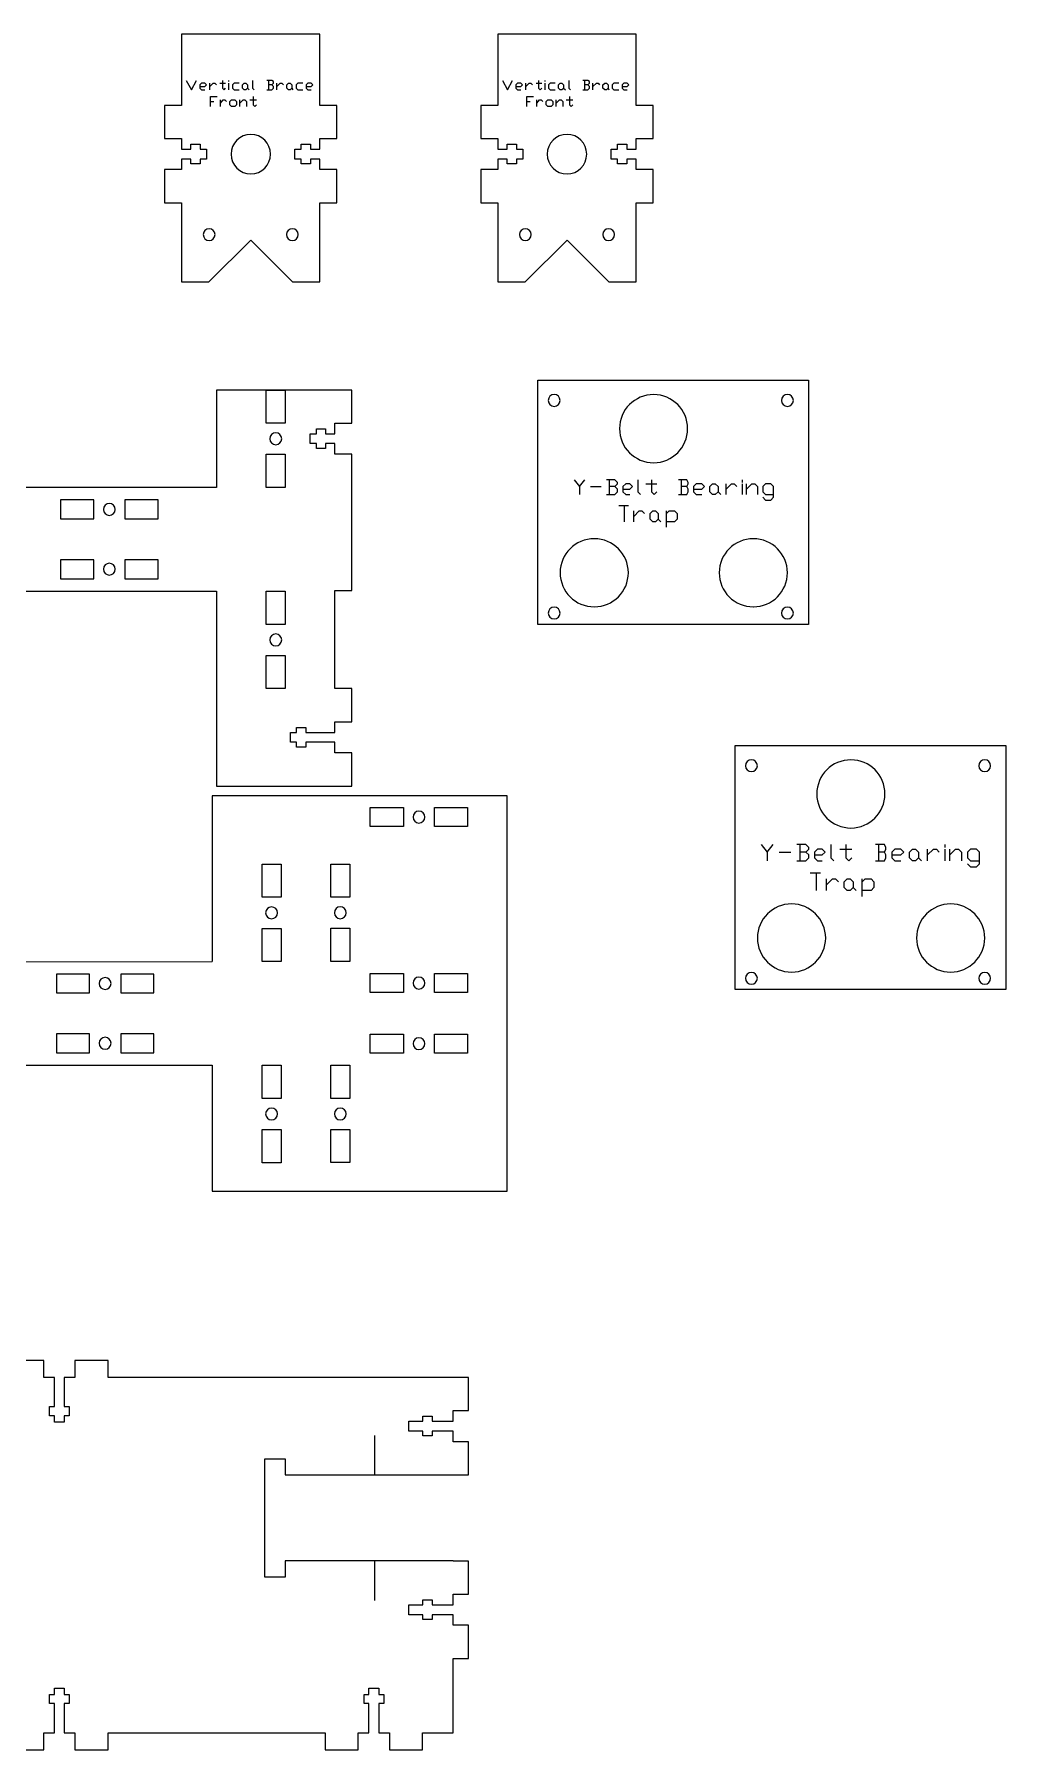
# Model space of a CAD drawing. Header units: inches. Extents: x 0 to 36.4, y -1.7 to 20.
# Drawn here: x 24.14 to 36.42, y -1.71 to 20 of the extents above; entities that cross this region are included whole.
import ezdxf

# ---------------------------------------------------------------- set-up
doc = ezdxf.new("R2010")
doc.units = ezdxf.units.IN
doc.header["$MEASUREMENT"] = 0
doc.layers.add('CUT_SHEET_5', color=179, linetype='CONTINUOUS', true_color=0x131326)

# ---------------------------------------------------------------- blocks, each defined once
blk = doc.blocks.new('vert_brace_bk')
at = {"layer": 'CUT_SHEET_5', "color": 3, "lineweight": 15, "true_color": 0x00ff00}
for p, q in [((1.749, 0), (0, 0)), ((0, 0), (0, -0.9)), ((1.749, -0.9), (1.749, 0)), ((0, -0.9), (-0.215, -0.9)), ((-0.215, -0.9), (-0.215, -1.319)), ((1.964, -0.9), (1.749, -0.9)), ((1.964, -1.319), (1.964, -0.9)), ((-0.215, -1.319), (0, -1.319)), ((0, -1.319), (0, -1.453)), ((0, -1.453), (0.118, -1.453)), ((0.118, -1.453), (0.118, -1.391)), ((0.118, -1.391), (0.236, -1.391)), ((0.236, -1.391), (0.236, -1.453)), ((0.236, -1.453), (0.315, -1.453)), ((0.315, -1.453), (0.315, -1.579)), ((1.434, -1.579), (1.434, -1.453)), ((1.434, -1.453), (1.513, -1.453)), ((1.513, -1.453), (1.513, -1.391)), ((1.513, -1.391), (1.631, -1.391)), ((1.631, -1.391), (1.631, -1.453)), ((1.631, -1.453), (1.749, -1.453)), ((1.749, -1.453), (1.749, -1.319)), ((1.749, -1.319), (1.964, -1.319)), ((0, -1.713), (-0.215, -1.713)), ((-0.215, -1.713), (-0.215, -2.133)), ((0.118, -1.579), (0, -1.579)), ((0, -1.579), (0, -1.713)), ((0.118, -1.641), (0.118, -1.579)), ((0.236, -1.641), (0.118, -1.641)), ((0.315, -1.579), (0.236, -1.579)), ((0.236, -1.579), (0.236, -1.641)), ((1.513, -1.579), (1.434, -1.579)), ((1.513, -1.641), (1.513, -1.579)), ((1.631, -1.641), (1.513, -1.641)), ((1.749, -1.579), (1.631, -1.579)), ((1.631, -1.579), (1.631, -1.641)), ((1.749, -1.713), (1.749, -1.579)), ((1.964, -1.713), (1.749, -1.713)), ((1.964, -2.133), (1.964, -1.713)), ((-0.215, -2.133), (0, -2.133)), ((0, -2.133), (0, -3.134)), ((1.749, -3.134), (1.749, -2.133)), ((1.749, -2.133), (1.964, -2.133)), ((0.345, -3.134), (0.875, -2.604)), ((0.875, -2.604), (1.404, -3.134)), ((0, -3.134), (0.345, -3.134)), ((1.404, -3.134), (1.749, -3.134))]:
    blk.add_line(p, q, dxfattribs=at)
at = {"layer": 'CUT_SHEET_5', "color": 7, "lineweight": 15, "true_color": 0xffffff}
for p, q in [((0.059, -0.586), (0.123, -0.702)), ((0.123, -0.702), (0.186, -0.586)), ((0.25, -0.618), (0.229, -0.639)), ((0.229, -0.639), (0.229, -0.681)), ((0.292, -0.618), (0.25, -0.618)), ((0.313, -0.639), (0.292, -0.618)), ((0.292, -0.66), (0.313, -0.639)), ((0.356, -0.66), (0.398, -0.618)), ((0.356, -0.702), (0.356, -0.618)), ((0.398, -0.618), (0.419, -0.618)), ((0.419, -0.618), (0.44, -0.639)), ((0.483, -0.618), (0.557, -0.618)), ((0.515, -0.586), (0.515, -0.681)), ((0.599, -0.596), (0.599, -0.586)), ((0.599, -0.702), (0.599, -0.618)), ((0.663, -0.618), (0.642, -0.639)), ((0.642, -0.639), (0.642, -0.681)), ((0.727, -0.618), (0.663, -0.618)), ((0.769, -0.639), (0.79, -0.618)), ((0.769, -0.681), (0.769, -0.639)), ((0.79, -0.618), (0.811, -0.618)), ((0.811, -0.618), (0.832, -0.639)), ((0.832, -0.639), (0.832, -0.681)), ((0.896, -0.586), (0.896, -0.681)), ((1.14, -0.586), (1.076, -0.586)), ((1.097, -0.586), (1.097, -0.702)), ((1.14, -0.639), (1.097, -0.639)), ((1.161, -0.596), (1.14, -0.586)), ((1.14, -0.639), (1.161, -0.618)), ((1.161, -0.66), (1.14, -0.639)), ((1.161, -0.618), (1.161, -0.596)), ((1.203, -0.66), (1.246, -0.618)), ((1.203, -0.702), (1.203, -0.618)), ((1.246, -0.618), (1.267, -0.618)), ((1.267, -0.618), (1.288, -0.639)), ((1.33, -0.639), (1.352, -0.618)), ((1.33, -0.681), (1.33, -0.639)), ((1.352, -0.618), (1.373, -0.618)), ((1.373, -0.618), (1.394, -0.639)), ((1.394, -0.639), (1.394, -0.681)), ((1.468, -0.618), (1.447, -0.639)), ((1.447, -0.639), (1.447, -0.681)), ((1.532, -0.618), (1.468, -0.618)), ((1.595, -0.618), (1.574, -0.639)), ((1.574, -0.639), (1.574, -0.681)), ((1.638, -0.618), (1.595, -0.618)), ((1.659, -0.639), (1.638, -0.618)), ((1.638, -0.66), (1.659, -0.639)), ((0.229, -0.66), (0.292, -0.66)), ((0.229, -0.681), (0.25, -0.702)), ((0.25, -0.702), (0.292, -0.702)), ((0.366, -0.914), (0.366, -0.787)), ((0.366, -0.787), (0.451, -0.787)), ((0.366, -0.851), (0.409, -0.851)), ((0.493, -0.872), (0.525, -0.829)), ((0.493, -0.914), (0.493, -0.829)), ((0.515, -0.681), (0.536, -0.702)), ((0.525, -0.829), (0.546, -0.829)), ((0.536, -0.702), (0.557, -0.681)), ((0.546, -0.829), (0.568, -0.851)), ((0.61, -0.851), (0.631, -0.829)), ((0.61, -0.893), (0.61, -0.851)), ((0.631, -0.829), (0.674, -0.829)), ((0.642, -0.681), (0.663, -0.702)), ((0.663, -0.702), (0.727, -0.702)), ((0.674, -0.829), (0.695, -0.851)), ((0.695, -0.851), (0.695, -0.893)), ((0.737, -0.872), (0.779, -0.829)), ((0.737, -0.914), (0.737, -0.829)), ((0.79, -0.702), (0.769, -0.681)), ((0.779, -0.829), (0.801, -0.829)), ((0.811, -0.702), (0.79, -0.702)), ((0.801, -0.829), (0.822, -0.851)), ((0.832, -0.681), (0.811, -0.702)), ((0.822, -0.851), (0.822, -0.914)), ((0.832, -0.681), (0.854, -0.702)), ((0.864, -0.829), (0.949, -0.829)), ((0.896, -0.681), (0.917, -0.702)), ((0.907, -0.787), (0.907, -0.893)), ((1.076, -0.702), (1.14, -0.702)), ((1.14, -0.702), (1.161, -0.681)), ((1.161, -0.681), (1.161, -0.66)), ((1.352, -0.702), (1.33, -0.681)), ((1.373, -0.702), (1.352, -0.702)), ((1.394, -0.681), (1.373, -0.702)), ((1.394, -0.681), (1.405, -0.702)), ((1.447, -0.681), (1.468, -0.702)), ((1.468, -0.702), (1.532, -0.702)), ((1.574, -0.66), (1.638, -0.66)), ((1.574, -0.681), (1.595, -0.702)), ((1.595, -0.702), (1.638, -0.702)), ((0.631, -0.914), (0.61, -0.893)), ((0.674, -0.914), (0.631, -0.914)), ((0.695, -0.893), (0.674, -0.914)), ((0.907, -0.893), (0.928, -0.914)), ((0.928, -0.914), (0.949, -0.893))]:
    blk.add_line(p, q, dxfattribs=at)
at = {"layer": 'CUT_SHEET_5', "color": 1, "lineweight": 15, "true_color": 0xff0000}
for points in [[(0.875, -1.267), (0.737, -1.267), (0.625, -1.379), (0.625, -1.517)], [(1.124, -1.517), (1.124, -1.379), (1.013, -1.267), (0.875, -1.267)], [(0.625, -1.517), (0.625, -1.655), (0.737, -1.767), (0.875, -1.767)], [(0.875, -1.767), (1.013, -1.767), (1.124, -1.655), (1.124, -1.517)], [(0.348, -2.46), (0.306, -2.46), (0.273, -2.493), (0.273, -2.535)], [(0.273, -2.535), (0.273, -2.576), (0.306, -2.61), (0.348, -2.61)], [(0.423, -2.535), (0.423, -2.493), (0.389, -2.46), (0.348, -2.46)], [(0.348, -2.61), (0.389, -2.61), (0.423, -2.576), (0.423, -2.535)], [(1.401, -2.46), (1.36, -2.46), (1.326, -2.493), (1.326, -2.535)], [(1.326, -2.535), (1.326, -2.576), (1.36, -2.61), (1.401, -2.61)], [(1.476, -2.535), (1.476, -2.493), (1.443, -2.46), (1.401, -2.46)], [(1.401, -2.61), (1.443, -2.61), (1.476, -2.576), (1.476, -2.535)]]:
    blk.add_open_spline(points, degree=3, dxfattribs=at)
blk = doc.blocks.new('vert_brace_ft')
at = {"layer": 'CUT_SHEET_5', "color": 3, "lineweight": 15, "true_color": 0x00ff00}
for p, q in [((1.749, 0), (0, 0)), ((0, 0), (0, -0.9)), ((1.749, -0.9), (1.749, 0)), ((0, -0.9), (-0.215, -0.9)), ((-0.215, -0.9), (-0.215, -1.319)), ((1.964, -0.9), (1.749, -0.9)), ((1.964, -1.319), (1.964, -0.9)), ((-0.215, -1.319), (0, -1.319)), ((0, -1.319), (0, -1.453)), ((0, -1.453), (0.118, -1.453)), ((0.118, -1.453), (0.118, -1.391)), ((0.118, -1.391), (0.236, -1.391)), ((0.236, -1.391), (0.236, -1.453)), ((0.236, -1.453), (0.315, -1.453)), ((0.315, -1.453), (0.315, -1.579)), ((1.434, -1.579), (1.434, -1.453)), ((1.434, -1.453), (1.513, -1.453)), ((1.513, -1.453), (1.513, -1.391)), ((1.513, -1.391), (1.631, -1.391)), ((1.631, -1.391), (1.631, -1.453)), ((1.631, -1.453), (1.749, -1.453)), ((1.749, -1.453), (1.749, -1.319)), ((1.749, -1.319), (1.964, -1.319)), ((0, -1.713), (-0.215, -1.713)), ((-0.215, -1.713), (-0.215, -2.133)), ((0.118, -1.579), (0, -1.579)), ((0, -1.579), (0, -1.713)), ((0.118, -1.641), (0.118, -1.579)), ((0.236, -1.641), (0.118, -1.641)), ((0.315, -1.579), (0.236, -1.579)), ((0.236, -1.579), (0.236, -1.641)), ((1.513, -1.579), (1.434, -1.579)), ((1.513, -1.641), (1.513, -1.579)), ((1.631, -1.641), (1.513, -1.641)), ((1.749, -1.579), (1.631, -1.579)), ((1.631, -1.579), (1.631, -1.641)), ((1.749, -1.713), (1.749, -1.579)), ((1.964, -1.713), (1.749, -1.713)), ((1.964, -2.133), (1.964, -1.713)), ((-0.215, -2.133), (0, -2.133)), ((0, -2.133), (0, -3.134)), ((1.749, -3.134), (1.749, -2.133)), ((1.749, -2.133), (1.964, -2.133)), ((0.345, -3.134), (0.875, -2.604)), ((0.875, -2.604), (1.404, -3.134)), ((0, -3.134), (0.345, -3.134)), ((1.404, -3.134), (1.749, -3.134))]:
    blk.add_line(p, q, dxfattribs=at)
at = {"layer": 'CUT_SHEET_5', "color": 7, "lineweight": 15, "true_color": 0xffffff}
for p, q in [((0.059, -0.586), (0.123, -0.702)), ((0.123, -0.702), (0.186, -0.586)), ((0.25, -0.618), (0.229, -0.639)), ((0.229, -0.639), (0.229, -0.681)), ((0.292, -0.618), (0.25, -0.618)), ((0.313, -0.639), (0.292, -0.618)), ((0.292, -0.66), (0.313, -0.639)), ((0.356, -0.66), (0.398, -0.618)), ((0.356, -0.702), (0.356, -0.618)), ((0.398, -0.618), (0.419, -0.618)), ((0.419, -0.618), (0.44, -0.639)), ((0.483, -0.618), (0.557, -0.618)), ((0.515, -0.586), (0.515, -0.681)), ((0.599, -0.596), (0.599, -0.586)), ((0.599, -0.702), (0.599, -0.618)), ((0.663, -0.618), (0.642, -0.639)), ((0.642, -0.639), (0.642, -0.681)), ((0.726, -0.618), (0.663, -0.618)), ((0.769, -0.639), (0.79, -0.618)), ((0.769, -0.681), (0.769, -0.639)), ((0.79, -0.618), (0.811, -0.618)), ((0.811, -0.618), (0.832, -0.639)), ((0.832, -0.639), (0.832, -0.681)), ((0.896, -0.586), (0.896, -0.681)), ((1.14, -0.586), (1.076, -0.586)), ((1.097, -0.586), (1.097, -0.702)), ((1.14, -0.639), (1.097, -0.639)), ((1.161, -0.596), (1.14, -0.586)), ((1.14, -0.639), (1.161, -0.618)), ((1.161, -0.66), (1.14, -0.639)), ((1.161, -0.618), (1.161, -0.596)), ((1.203, -0.66), (1.246, -0.618)), ((1.203, -0.702), (1.203, -0.618)), ((1.246, -0.618), (1.267, -0.618)), ((1.267, -0.618), (1.288, -0.639)), ((1.33, -0.639), (1.352, -0.618)), ((1.33, -0.681), (1.33, -0.639)), ((1.352, -0.618), (1.373, -0.618)), ((1.373, -0.618), (1.394, -0.639)), ((1.394, -0.639), (1.394, -0.681)), ((1.468, -0.618), (1.447, -0.639)), ((1.447, -0.639), (1.447, -0.681)), ((1.532, -0.618), (1.468, -0.618)), ((1.595, -0.618), (1.574, -0.639)), ((1.574, -0.639), (1.574, -0.681)), ((1.638, -0.618), (1.595, -0.618)), ((1.659, -0.639), (1.638, -0.618)), ((1.638, -0.66), (1.659, -0.639)), ((0.229, -0.66), (0.292, -0.66)), ((0.229, -0.681), (0.25, -0.702)), ((0.25, -0.702), (0.292, -0.702)), ((0.366, -0.914), (0.366, -0.787)), ((0.366, -0.787), (0.451, -0.787)), ((0.366, -0.851), (0.409, -0.851)), ((0.493, -0.872), (0.525, -0.829)), ((0.493, -0.914), (0.493, -0.829)), ((0.515, -0.681), (0.536, -0.702)), ((0.525, -0.829), (0.546, -0.829)), ((0.536, -0.702), (0.557, -0.681)), ((0.546, -0.829), (0.568, -0.851)), ((0.61, -0.851), (0.631, -0.829)), ((0.61, -0.893), (0.61, -0.851)), ((0.631, -0.829), (0.674, -0.829)), ((0.642, -0.681), (0.663, -0.702)), ((0.663, -0.702), (0.726, -0.702)), ((0.674, -0.829), (0.695, -0.851)), ((0.695, -0.851), (0.695, -0.893)), ((0.737, -0.872), (0.779, -0.829)), ((0.737, -0.914), (0.737, -0.829)), ((0.79, -0.702), (0.769, -0.681)), ((0.779, -0.829), (0.801, -0.829)), ((0.811, -0.702), (0.79, -0.702)), ((0.801, -0.829), (0.822, -0.851)), ((0.832, -0.681), (0.811, -0.702)), ((0.822, -0.851), (0.822, -0.914)), ((0.832, -0.681), (0.854, -0.702)), ((0.864, -0.829), (0.949, -0.829)), ((0.896, -0.681), (0.917, -0.702)), ((0.907, -0.787), (0.907, -0.893)), ((1.076, -0.702), (1.14, -0.702)), ((1.14, -0.702), (1.161, -0.681)), ((1.161, -0.681), (1.161, -0.66)), ((1.352, -0.702), (1.33, -0.681)), ((1.373, -0.702), (1.352, -0.702)), ((1.394, -0.681), (1.373, -0.702)), ((1.394, -0.681), (1.404, -0.702)), ((1.447, -0.681), (1.468, -0.702)), ((1.468, -0.702), (1.532, -0.702)), ((1.574, -0.66), (1.638, -0.66)), ((1.574, -0.681), (1.595, -0.702)), ((1.595, -0.702), (1.638, -0.702)), ((0.631, -0.914), (0.61, -0.893)), ((0.674, -0.914), (0.631, -0.914)), ((0.695, -0.893), (0.674, -0.914)), ((0.907, -0.893), (0.928, -0.914)), ((0.928, -0.914), (0.949, -0.893))]:
    blk.add_line(p, q, dxfattribs=at)
at = {"layer": 'CUT_SHEET_5', "color": 1, "lineweight": 15, "true_color": 0xff0000}
for points in [[(0.875, -1.267), (0.737, -1.267), (0.625, -1.379), (0.625, -1.517)], [(1.124, -1.517), (1.124, -1.379), (1.013, -1.267), (0.875, -1.267)], [(0.625, -1.517), (0.625, -1.655), (0.737, -1.767), (0.875, -1.767)], [(0.875, -1.767), (1.013, -1.767), (1.124, -1.655), (1.124, -1.517)], [(0.348, -2.46), (0.306, -2.46), (0.273, -2.493), (0.273, -2.535)], [(0.273, -2.535), (0.273, -2.576), (0.306, -2.61), (0.348, -2.61)], [(0.423, -2.535), (0.423, -2.493), (0.389, -2.46), (0.348, -2.46)], [(0.348, -2.61), (0.389, -2.61), (0.423, -2.576), (0.423, -2.535)], [(1.401, -2.46), (1.36, -2.46), (1.326, -2.493), (1.326, -2.535)], [(1.326, -2.535), (1.326, -2.576), (1.36, -2.61), (1.401, -2.61)], [(1.476, -2.535), (1.476, -2.493), (1.443, -2.46), (1.401, -2.46)], [(1.401, -2.61), (1.443, -2.61), (1.476, -2.576), (1.476, -2.535)]]:
    blk.add_open_spline(points, degree=3, dxfattribs=at)
blk = doc.blocks.new('y_belt_bear_trap_1')
at = {"layer": 'CUT_SHEET_5', "color": 3, "lineweight": 15, "true_color": 0x00ff00}
for p, q in [((0, -3.091), (0, 0)), ((0, 0), (3.424, 0)), ((3.424, 0), (3.424, -3.091)), ((3.424, -3.091), (0, -3.091))]:
    blk.add_line(p, q, dxfattribs=at)
at = {"layer": 'CUT_SHEET_5', "color": 1, "lineweight": 15, "true_color": 0xff0000}
for p, q in [((0.208, -0.182), (0.208, -0.182)), ((1.466, -0.183), (1.466, -0.183)), ((3.159, -0.182), (3.159, -0.182)), ((0.715, -2.007), (0.715, -2.007)), ((0.284, -2.438), (0.284, -2.438)), ((1.147, -2.438), (1.147, -2.438)), ((2.296, -2.438), (2.296, -2.438)), ((3.159, -2.438), (3.159, -2.438)), ((0.208, -2.873), (0.208, -2.873)), ((3.159, -2.873), (3.159, -2.873))]:
    blk.add_line(p, q, dxfattribs=at)
at = {"layer": 'CUT_SHEET_5', "color": 7, "lineweight": 15, "true_color": 0xffffff}
for p, q in [((0.46, -1.26), (0.528, -1.346)), ((0.528, -1.346), (0.597, -1.26)), ((0.975, -1.26), (0.872, -1.26)), ((0.906, -1.26), (0.906, -1.449)), ((1.009, -1.294), (0.975, -1.26)), ((1.009, -1.311), (1.009, -1.294)), ((1.267, -1.26), (1.267, -1.414)), ((1.439, -1.26), (1.439, -1.414)), ((1.886, -1.26), (1.783, -1.26)), ((1.817, -1.26), (1.817, -1.449)), ((1.903, -1.294), (1.886, -1.26)), ((1.903, -1.311), (1.903, -1.294)), ((2.59, -1.294), (2.59, -1.26)), ((0.528, -1.346), (0.528, -1.449)), ((0.666, -1.346), (0.803, -1.346)), ((0.872, -1.449), (0.975, -1.449)), ((0.975, -1.346), (0.906, -1.346)), ((0.975, -1.346), (1.009, -1.311)), ((1.009, -1.38), (0.975, -1.346)), ((0.975, -1.449), (1.009, -1.414)), ((1.009, -1.414), (1.009, -1.38)), ((1.113, -1.311), (1.078, -1.346)), ((1.078, -1.346), (1.078, -1.414)), ((1.078, -1.38), (1.164, -1.38)), ((1.078, -1.414), (1.113, -1.449)), ((1.164, -1.311), (1.113, -1.311)), ((1.113, -1.449), (1.164, -1.449)), ((1.198, -1.346), (1.164, -1.311)), ((1.164, -1.38), (1.198, -1.346)), ((1.267, -1.414), (1.302, -1.449)), ((1.37, -1.311), (1.508, -1.311)), ((1.439, -1.414), (1.473, -1.449)), ((1.473, -1.449), (1.508, -1.414)), ((1.783, -1.449), (1.886, -1.449)), ((1.886, -1.346), (1.817, -1.346)), ((1.886, -1.346), (1.903, -1.311)), ((1.903, -1.38), (1.886, -1.346)), ((1.886, -1.449), (1.903, -1.414)), ((1.903, -1.414), (1.903, -1.38)), ((2.006, -1.311), (1.972, -1.346)), ((1.972, -1.346), (1.972, -1.414)), ((1.972, -1.38), (2.075, -1.38)), ((1.972, -1.414), (2.006, -1.449)), ((2.075, -1.311), (2.006, -1.311)), ((2.006, -1.449), (2.075, -1.449)), ((2.109, -1.346), (2.075, -1.311)), ((2.075, -1.38), (2.109, -1.346)), ((2.178, -1.346), (2.212, -1.311)), ((2.178, -1.414), (2.178, -1.346)), ((2.212, -1.449), (2.178, -1.414)), ((2.212, -1.311), (2.246, -1.311)), ((2.246, -1.449), (2.212, -1.449)), ((2.246, -1.311), (2.281, -1.346)), ((2.281, -1.414), (2.246, -1.449)), ((2.281, -1.346), (2.281, -1.414)), ((2.281, -1.414), (2.315, -1.449)), ((2.384, -1.38), (2.453, -1.311)), ((2.384, -1.449), (2.384, -1.311)), ((2.453, -1.311), (2.487, -1.311)), ((2.487, -1.311), (2.521, -1.346)), ((2.59, -1.449), (2.59, -1.311)), ((2.642, -1.38), (2.71, -1.311)), ((2.642, -1.449), (2.642, -1.311)), ((2.71, -1.311), (2.745, -1.311)), ((2.745, -1.311), (2.779, -1.346)), ((2.779, -1.346), (2.779, -1.449)), ((2.882, -1.311), (2.848, -1.346)), ((2.848, -1.346), (2.848, -1.414)), ((2.848, -1.414), (2.882, -1.449)), ((2.848, -1.483), (2.882, -1.518)), ((2.951, -1.311), (2.882, -1.311)), ((2.882, -1.449), (2.985, -1.449)), ((2.882, -1.518), (2.951, -1.518)), ((2.985, -1.346), (2.951, -1.311)), ((2.951, -1.518), (2.985, -1.483)), ((2.985, -1.483), (2.985, -1.346)), ((1.027, -1.586), (1.147, -1.586)), ((1.095, -1.586), (1.095, -1.792)), ((1.216, -1.724), (1.284, -1.655)), ((1.216, -1.792), (1.216, -1.655)), ((1.284, -1.655), (1.319, -1.655)), ((1.319, -1.655), (1.353, -1.689)), ((1.422, -1.689), (1.456, -1.655)), ((1.422, -1.758), (1.422, -1.689)), ((1.456, -1.655), (1.491, -1.655)), ((1.491, -1.655), (1.525, -1.689)), ((1.525, -1.689), (1.525, -1.758)), ((1.628, -1.689), (1.662, -1.655)), ((1.628, -1.861), (1.628, -1.655)), ((1.662, -1.655), (1.731, -1.655)), ((1.731, -1.655), (1.765, -1.689)), ((1.765, -1.689), (1.765, -1.758)), ((1.456, -1.792), (1.422, -1.758)), ((1.491, -1.792), (1.456, -1.792)), ((1.525, -1.758), (1.491, -1.792)), ((1.525, -1.758), (1.559, -1.792)), ((1.731, -1.792), (1.628, -1.792)), ((1.765, -1.758), (1.731, -1.792))]:
    blk.add_line(p, q, dxfattribs=at)
at = {"layer": 'CUT_SHEET_5', "color": 1, "lineweight": 15, "true_color": 0xff0000}
for points, degree in [([(0.208, -0.182), (0.167, -0.182), (0.133, -0.216), (0.133, -0.257)], 3), ([(0.283, -0.257), (0.283, -0.216), (0.25, -0.182), (0.208, -0.182)], 3), ([(1.466, -0.183), (1.228, -0.183), (1.035, -0.376), (1.035, -0.614)], 3), ([(1.897, -0.614), (1.898, -0.376), (1.704, -0.183), (1.466, -0.183)], 3), ([(3.159, -0.182), (3.118, -0.182), (3.084, -0.216), (3.084, -0.257)], 3), ([(3.234, -0.257), (3.234, -0.216), (3.201, -0.182), (3.159, -0.182)], 3), ([(0.133, -0.257), (0.133, -0.299), (0.167, -0.332), (0.208, -0.332)], 3), ([(0.208, -0.332), (0.25, -0.332), (0.283, -0.299), (0.283, -0.257)], 3), ([(3.084, -0.257), (3.084, -0.299), (3.118, -0.332), (3.159, -0.332)], 3), ([(3.159, -0.332), (3.201, -0.332), (3.234, -0.299), (3.234, -0.257)], 3), ([(1.035, -0.614), (1.035, -0.852), (1.228, -1.046), (1.466, -1.046)], 3), ([(1.035, -0.614), (1.035, -0.614), (1.035, -0.614), (1.035, -0.614)], 3), ([(1.466, -1.046), (1.704, -1.046), (1.897, -0.852), (1.897, -0.614)], 3), ([(1.466, -1.046), (1.466, -1.046), (1.466, -1.046)], 2), ([(0.715, -2.007), (0.477, -2.007), (0.284, -2.2), (0.284, -2.438)], 3), ([(1.147, -2.438), (1.147, -2.2), (0.953, -2.007), (0.715, -2.007)], 3), ([(2.728, -2.007), (2.489, -2.007), (2.296, -2.2), (2.296, -2.438)], 3), ([(3.159, -2.438), (3.159, -2.2), (2.966, -2.007), (2.728, -2.007)], 3), ([(0.284, -2.438), (0.284, -2.676), (0.477, -2.869), (0.715, -2.869)], 3), ([(0.715, -2.869), (0.953, -2.869), (1.147, -2.676), (1.147, -2.438)], 3), ([(2.296, -2.438), (2.296, -2.676), (2.489, -2.869), (2.727, -2.869)], 3), ([(2.728, -2.869), (2.966, -2.869), (3.159, -2.676), (3.159, -2.438)], 3), ([(0.208, -2.873), (0.167, -2.873), (0.133, -2.907), (0.133, -2.948)], 3), ([(0.133, -2.948), (0.133, -2.99), (0.167, -3.023), (0.208, -3.023)], 3), ([(0.283, -2.948), (0.283, -2.907), (0.25, -2.873), (0.208, -2.873)], 3), ([(0.208, -3.023), (0.25, -3.023), (0.283, -2.99), (0.283, -2.948)], 3), ([(0.715, -2.869), (0.715, -2.869), (0.715, -2.869), (0.715, -2.869)], 3), ([(2.727, -2.869), (2.728, -2.869), (2.728, -2.869), (2.728, -2.869)], 3), ([(3.159, -2.873), (3.118, -2.873), (3.084, -2.907), (3.084, -2.948)], 3), ([(3.084, -2.948), (3.084, -2.99), (3.118, -3.023), (3.159, -3.023)], 3), ([(3.234, -2.948), (3.234, -2.907), (3.201, -2.873), (3.159, -2.873)], 3), ([(3.159, -3.023), (3.201, -3.023), (3.234, -2.99), (3.234, -2.948)], 3)]:
    blk.add_open_spline(points, degree=degree, dxfattribs=at)
blk = doc.blocks.new('y_belt_bearing_trap')
at = {"layer": 'CUT_SHEET_5', "color": 3, "lineweight": 15, "true_color": 0x00ff00}
for p, q in [((0, -3.091), (0, 0)), ((0, 0), (3.424, 0)), ((3.424, 0), (3.424, -3.091)), ((3.424, -3.091), (0, -3.091))]:
    blk.add_line(p, q, dxfattribs=at)
at = {"layer": 'CUT_SHEET_5', "color": 1, "lineweight": 15, "true_color": 0xff0000}
for p, q in [((0.208, -0.182), (0.208, -0.182)), ((3.159, -0.182), (3.159, -0.182)), ((0.715, -2.007), (0.715, -2.007)), ((2.728, -2.007), (2.728, -2.007)), ((0.284, -2.438), (0.284, -2.438)), ((1.147, -2.438), (1.147, -2.438)), ((2.296, -2.438), (2.296, -2.438)), ((3.159, -2.438), (3.159, -2.438)), ((0.208, -2.873), (0.208, -2.873)), ((3.159, -2.873), (3.159, -2.873))]:
    blk.add_line(p, q, dxfattribs=at)
at = {"layer": 'CUT_SHEET_5', "color": 7, "lineweight": 15, "true_color": 0xffffff}
for p, q in [((0.332, -1.256), (0.407, -1.35)), ((0.407, -1.35), (0.482, -1.256)), ((0.895, -1.256), (0.782, -1.256)), ((0.82, -1.256), (0.82, -1.462)), ((0.932, -1.294), (0.895, -1.256)), ((0.932, -1.312), (0.932, -1.294)), ((1.214, -1.256), (1.214, -1.425)), ((1.402, -1.256), (1.402, -1.425)), ((1.89, -1.256), (1.777, -1.256)), ((1.815, -1.256), (1.815, -1.462)), ((1.908, -1.294), (1.89, -1.256)), ((1.908, -1.312), (1.908, -1.294)), ((2.659, -1.294), (2.659, -1.256)), ((0.407, -1.35), (0.407, -1.462)), ((0.557, -1.35), (0.707, -1.35)), ((0.782, -1.462), (0.895, -1.462)), ((0.895, -1.35), (0.82, -1.35)), ((0.895, -1.35), (0.932, -1.312)), ((0.932, -1.387), (0.895, -1.35)), ((0.895, -1.462), (0.932, -1.425)), ((0.932, -1.425), (0.932, -1.387)), ((1.045, -1.312), (1.007, -1.35)), ((1.007, -1.35), (1.007, -1.425)), ((1.007, -1.387), (1.101, -1.387)), ((1.007, -1.425), (1.045, -1.463)), ((1.101, -1.312), (1.045, -1.312)), ((1.045, -1.463), (1.101, -1.463)), ((1.139, -1.35), (1.101, -1.312)), ((1.101, -1.387), (1.139, -1.35)), ((1.214, -1.425), (1.251, -1.462)), ((1.327, -1.312), (1.477, -1.312)), ((1.402, -1.425), (1.439, -1.462)), ((1.439, -1.462), (1.477, -1.425)), ((1.777, -1.462), (1.89, -1.462)), ((1.89, -1.35), (1.815, -1.35)), ((1.89, -1.35), (1.908, -1.312)), ((1.908, -1.387), (1.89, -1.35)), ((1.89, -1.462), (1.908, -1.425)), ((1.908, -1.425), (1.908, -1.387)), ((2.021, -1.312), (1.984, -1.35)), ((1.984, -1.35), (1.984, -1.425)), ((1.984, -1.387), (2.096, -1.387)), ((1.984, -1.425), (2.021, -1.463)), ((2.096, -1.312), (2.021, -1.312)), ((2.021, -1.463), (2.096, -1.463)), ((2.134, -1.35), (2.096, -1.312)), ((2.096, -1.387), (2.134, -1.35)), ((2.209, -1.35), (2.246, -1.312)), ((2.209, -1.425), (2.209, -1.35)), ((2.246, -1.462), (2.209, -1.425)), ((2.246, -1.312), (2.284, -1.312)), ((2.284, -1.462), (2.246, -1.462)), ((2.284, -1.312), (2.321, -1.35)), ((2.321, -1.425), (2.284, -1.462)), ((2.321, -1.35), (2.321, -1.425)), ((2.321, -1.425), (2.359, -1.462)), ((2.434, -1.387), (2.509, -1.312)), ((2.434, -1.462), (2.434, -1.312)), ((2.509, -1.312), (2.547, -1.312)), ((2.547, -1.312), (2.584, -1.35)), ((2.659, -1.462), (2.659, -1.312)), ((2.716, -1.387), (2.791, -1.312)), ((2.716, -1.462), (2.716, -1.312)), ((2.791, -1.312), (2.828, -1.312)), ((2.828, -1.312), (2.866, -1.35)), ((2.866, -1.35), (2.866, -1.463)), ((2.978, -1.312), (2.941, -1.35)), ((2.941, -1.35), (2.941, -1.425)), ((2.941, -1.425), (2.978, -1.462)), ((2.941, -1.5), (2.978, -1.538)), ((3.054, -1.312), (2.978, -1.312)), ((2.978, -1.462), (3.091, -1.462)), ((3.091, -1.35), (3.054, -1.312)), ((3.054, -1.538), (3.091, -1.5)), ((3.091, -1.5), (3.091, -1.35)), ((0.951, -1.613), (1.083, -1.613)), ((1.026, -1.613), (1.026, -1.838)), ((1.158, -1.763), (1.233, -1.688)), ((1.158, -1.838), (1.158, -1.688)), ((1.233, -1.688), (1.27, -1.688)), ((1.27, -1.688), (1.308, -1.725)), ((1.383, -1.725), (1.42, -1.688)), ((1.383, -1.8), (1.383, -1.725)), ((1.42, -1.688), (1.458, -1.688)), ((1.458, -1.688), (1.495, -1.725)), ((1.495, -1.725), (1.495, -1.8)), ((1.608, -1.725), (1.646, -1.688)), ((1.608, -1.913), (1.608, -1.688)), ((1.646, -1.688), (1.721, -1.688)), ((1.721, -1.688), (1.758, -1.725)), ((1.758, -1.725), (1.758, -1.8)), ((2.978, -1.538), (3.054, -1.538)), ((1.42, -1.838), (1.383, -1.8)), ((1.458, -1.838), (1.42, -1.838)), ((1.495, -1.8), (1.458, -1.838)), ((1.495, -1.8), (1.533, -1.838)), ((1.721, -1.838), (1.608, -1.838)), ((1.758, -1.8), (1.721, -1.838))]:
    blk.add_line(p, q, dxfattribs=at)
at = {"layer": 'CUT_SHEET_5', "color": 1, "lineweight": 15, "true_color": 0xff0000}
for points, degree in [([(0.208, -0.182), (0.167, -0.182), (0.133, -0.216), (0.133, -0.257)], 3), ([(0.283, -0.257), (0.283, -0.216), (0.25, -0.182), (0.208, -0.182)], 3), ([(1.466, -0.183), (1.228, -0.183), (1.035, -0.376), (1.035, -0.614)], 3), ([(1.897, -0.614), (1.898, -0.376), (1.704, -0.183), (1.466, -0.183)], 3), ([(3.159, -0.182), (3.118, -0.182), (3.084, -0.216), (3.084, -0.257)], 3), ([(3.234, -0.257), (3.234, -0.216), (3.201, -0.182), (3.159, -0.182)], 3), ([(0.133, -0.257), (0.133, -0.299), (0.167, -0.332), (0.208, -0.332)], 3), ([(0.208, -0.332), (0.25, -0.332), (0.283, -0.299), (0.283, -0.257)], 3), ([(3.084, -0.257), (3.084, -0.299), (3.118, -0.332), (3.159, -0.332)], 3), ([(3.159, -0.332), (3.201, -0.332), (3.234, -0.299), (3.234, -0.257)], 3), ([(1.035, -0.614), (1.035, -0.852), (1.228, -1.046), (1.466, -1.046)], 3), ([(1.035, -0.614), (1.035, -0.614), (1.035, -0.614), (1.035, -0.614)], 3), ([(1.466, -1.046), (1.704, -1.046), (1.897, -0.852), (1.897, -0.614)], 3), ([(1.466, -1.046), (1.466, -1.046), (1.466, -1.046)], 2), ([(0.715, -2.007), (0.477, -2.007), (0.284, -2.2), (0.284, -2.438)], 3), ([(1.147, -2.438), (1.147, -2.2), (0.953, -2.007), (0.715, -2.007)], 3), ([(2.728, -2.007), (2.489, -2.007), (2.296, -2.2), (2.296, -2.438)], 3), ([(3.159, -2.438), (3.159, -2.2), (2.966, -2.007), (2.728, -2.007)], 3), ([(0.284, -2.438), (0.284, -2.676), (0.477, -2.869), (0.715, -2.869)], 3), ([(0.715, -2.869), (0.953, -2.869), (1.147, -2.676), (1.147, -2.438)], 3), ([(2.296, -2.438), (2.296, -2.676), (2.489, -2.869), (2.727, -2.869)], 3), ([(2.728, -2.869), (2.966, -2.869), (3.159, -2.676), (3.159, -2.438)], 3), ([(0.208, -2.873), (0.167, -2.873), (0.133, -2.907), (0.133, -2.948)], 3), ([(0.133, -2.948), (0.133, -2.99), (0.167, -3.023), (0.208, -3.023)], 3), ([(0.283, -2.948), (0.283, -2.907), (0.25, -2.873), (0.208, -2.873)], 3), ([(0.208, -3.023), (0.25, -3.023), (0.283, -2.99), (0.283, -2.948)], 3), ([(0.715, -2.869), (0.715, -2.869), (0.715, -2.869), (0.715, -2.869)], 3), ([(2.727, -2.869), (2.727, -2.869), (2.728, -2.869)], 2), ([(3.159, -2.873), (3.118, -2.873), (3.084, -2.907), (3.084, -2.948)], 3), ([(3.084, -2.948), (3.084, -2.99), (3.118, -3.023), (3.159, -3.023)], 3), ([(3.234, -2.948), (3.234, -2.907), (3.201, -2.873), (3.159, -2.873)], 3), ([(3.159, -3.023), (3.201, -3.023), (3.234, -2.99), (3.234, -2.948)], 3)]:
    blk.add_open_spline(points, degree=degree, dxfattribs=at)
blk = doc.blocks.new('beam_face_1')
at = {"layer": 'CUT_SHEET_5', "color": 3, "lineweight": 15, "true_color": 0x00ff00}
for p, q in [((23.256, 0.215), (22.836, 0.215)), ((23.256, 0), (23.256, 0.215)), ((23.39, 0), (23.256, 0)), ((23.39, -0.368), (23.39, 0)), ((23.649, 0), (23.515, 0)), ((23.515, 0), (23.515, -0.368)), ((24.069, 0.215), (23.649, 0.215)), ((23.649, 0.215), (23.649, 0)), ((24.069, 0), (24.069, 0.215)), ((28.629, 0), (24.069, 0)), ((28.629, -0.42), (28.629, 0)), ((23.328, -0.486), (23.328, -0.368)), ((23.328, -0.368), (23.39, -0.368)), ((23.515, -0.368), (23.577, -0.368)), ((23.577, -0.368), (23.577, -0.486)), ((28.436, -0.554), (28.436, -0.42)), ((28.436, -0.42), (28.629, -0.42)), ((23.39, -0.486), (23.328, -0.486)), ((23.39, -0.565), (23.39, -0.486)), ((23.515, -0.565), (23.39, -0.565)), ((23.577, -0.486), (23.515, -0.486)), ((23.515, -0.486), (23.515, -0.565)), ((27.872, -0.679), (27.872, -0.554)), ((27.872, -0.554), (28.05, -0.554)), ((28.05, -0.554), (28.05, -0.492)), ((28.05, -0.492), (28.169, -0.492)), ((28.169, -0.492), (28.169, -0.554)), ((28.169, -0.554), (28.436, -0.554)), ((28.05, -0.679), (27.872, -0.679)), ((28.05, -0.741), (28.05, -0.679)), ((28.169, -0.741), (28.05, -0.741)), ((28.436, -0.679), (28.169, -0.679)), ((28.169, -0.679), (28.169, -0.741)), ((28.436, -0.813), (28.436, -0.679)), ((28.629, -0.813), (28.436, -0.813)), ((28.629, -1.233), (28.629, -0.813)), ((26.053, -2.528), (26.053, -1.029)), ((26.053, -1.029), (26.058, -1.029)), ((26.058, -1.029), (26.068, -1.029)), ((26.068, -1.029), (26.308, -1.029)), ((26.308, -1.029), (26.308, -1.234)), ((26.308, -1.234), (28.436, -1.234)), ((28.436, -1.234), (28.436, -1.233)), ((28.436, -1.233), (28.629, -1.233)), ((28.436, -2.323), (26.308, -2.323)), ((26.308, -2.323), (26.308, -2.528)), ((28.436, -2.324), (28.436, -2.323)), ((28.629, -2.324), (28.436, -2.324)), ((28.629, -2.743), (28.629, -2.324)), ((26.058, -2.528), (26.053, -2.528)), ((26.068, -2.528), (26.058, -2.528)), ((26.308, -2.528), (26.068, -2.528)), ((28.05, -2.877), (28.05, -2.815)), ((28.05, -2.815), (28.169, -2.815)), ((28.169, -2.815), (28.169, -2.877)), ((28.436, -2.877), (28.436, -2.743)), ((28.436, -2.743), (28.629, -2.743)), ((27.872, -3.003), (27.872, -2.877)), ((27.872, -2.877), (28.05, -2.877)), ((28.05, -3.003), (27.872, -3.003)), ((28.05, -3.065), (28.05, -3.003)), ((28.169, -2.877), (28.436, -2.877)), ((28.436, -3.003), (28.169, -3.003)), ((28.169, -3.003), (28.169, -3.065)), ((28.436, -3.137), (28.436, -3.003)), ((28.169, -3.065), (28.05, -3.065)), ((28.629, -3.137), (28.436, -3.137)), ((28.629, -3.557), (28.629, -3.137)), ((28.436, -4.497), (28.436, -3.557)), ((28.436, -3.557), (28.629, -3.557)), ((23.328, -4.129), (23.328, -4.011)), ((23.328, -4.011), (23.39, -4.011)), ((23.39, -4.011), (23.39, -3.932)), ((23.39, -3.932), (23.515, -3.932)), ((23.515, -3.932), (23.515, -4.011)), ((23.515, -4.011), (23.577, -4.011)), ((23.577, -4.011), (23.577, -4.129)), ((27.307, -4.129), (27.307, -4.011)), ((27.307, -4.011), (27.369, -4.011)), ((27.369, -4.011), (27.369, -3.932)), ((27.369, -3.932), (27.495, -3.932)), ((27.495, -3.932), (27.495, -4.011)), ((27.495, -4.011), (27.557, -4.011)), ((27.557, -4.011), (27.557, -4.129)), ((23.39, -4.129), (23.328, -4.129)), ((23.39, -4.497), (23.39, -4.129)), ((23.577, -4.129), (23.515, -4.129)), ((23.515, -4.129), (23.515, -4.497)), ((27.369, -4.129), (27.307, -4.129)), ((27.369, -4.497), (27.369, -4.129)), ((27.557, -4.129), (27.495, -4.129)), ((27.495, -4.129), (27.495, -4.497)), ((23.256, -4.712), (23.256, -4.497)), ((23.256, -4.497), (23.39, -4.497)), ((23.515, -4.497), (23.649, -4.497)), ((23.649, -4.497), (23.649, -4.712)), ((24.069, -4.712), (24.069, -4.497)), ((24.069, -4.497), (26.816, -4.497)), ((26.816, -4.497), (26.816, -4.712)), ((27.235, -4.712), (27.235, -4.497)), ((27.235, -4.497), (27.369, -4.497)), ((27.495, -4.497), (27.629, -4.497)), ((27.629, -4.497), (27.629, -4.712)), ((28.049, -4.712), (28.049, -4.497)), ((28.049, -4.497), (28.436, -4.497)), ((22.836, -4.712), (23.256, -4.712)), ((23.649, -4.712), (24.069, -4.712)), ((26.816, -4.712), (27.235, -4.712)), ((27.629, -4.712), (28.049, -4.712))]:
    blk.add_line(p, q, dxfattribs=at)
at = {"layer": 'CUT_SHEET_5', "color": 7, "lineweight": 15, "true_color": 0xffffff}
for p, q in [((27.438, -0.734), (27.438, -1.234)), ((27.438, -2.323), (27.438, -2.823))]:
    blk.add_line(p, q, dxfattribs=at)

msp = doc.modelspace()

# ---------------------------------------------------------------- linework, layer by layer
at = {"layer": 'CUT_SHEET_5', "color": 3, "lineweight": 15, "true_color": 0x00ff00}
for p, q in [((28.155, 15.498), (26.441, 15.498)), ((26.441, 15.498), (26.441, 14.264)), ((28.155, 15.079), (28.155, 15.498)), ((27.704, 14.945), (27.704, 15.007)), ((27.704, 15.007), (27.822, 15.007)), ((27.822, 15.007), (27.822, 14.945)), ((27.94, 14.945), (27.94, 15.079)), ((27.94, 15.079), (28.155, 15.079)), ((27.625, 14.819), (27.625, 14.945)), ((27.625, 14.945), (27.704, 14.945)), ((27.704, 14.819), (27.625, 14.819)), ((27.704, 14.757), (27.704, 14.819)), ((27.822, 14.945), (27.94, 14.945)), ((27.94, 14.819), (27.822, 14.819)), ((27.822, 14.819), (27.822, 14.757)), ((27.94, 14.685), (27.94, 14.819)), ((27.822, 14.757), (27.704, 14.757)), ((28.155, 14.685), (27.94, 14.685)), ((28.155, 12.96), (28.155, 14.685)), ((26.441, 14.264), (22.801, 14.264)), ((22.801, 12.952), (26.441, 12.952)), ((26.441, 12.952), (26.441, 11.718)), ((27.94, 11.718), (27.94, 12.96)), ((27.94, 12.96), (28.155, 12.96)), ((26.441, 11.718), (26.441, 10.485)), ((28.155, 11.718), (27.94, 11.718)), ((28.155, 11.298), (28.155, 11.718)), ((27.94, 11.165), (27.94, 11.298)), ((27.94, 11.298), (28.155, 11.298)), ((27.376, 11.039), (27.376, 11.165)), ((27.376, 11.165), (27.454, 11.165)), ((27.454, 11.165), (27.454, 11.227)), ((27.454, 11.227), (27.572, 11.227)), ((27.572, 11.227), (27.572, 11.165)), ((27.572, 11.165), (27.94, 11.165)), ((27.454, 11.039), (27.376, 11.039)), ((27.454, 10.977), (27.454, 11.039)), ((27.572, 10.977), (27.454, 10.977)), ((27.94, 11.039), (27.572, 11.039)), ((27.572, 11.039), (27.572, 10.977)), ((27.94, 10.905), (27.94, 11.039)), ((28.155, 10.905), (27.94, 10.905)), ((28.155, 10.485), (28.155, 10.905)), ((26.441, 10.485), (28.155, 10.485)), ((30.116, 10.363), (26.388, 10.363)), ((26.388, 10.363), (26.388, 8.263)), ((30.116, 5.359), (30.116, 10.363)), ((19.05, 8.26), (26.388, 8.263)), ((19.049, 6.952), (26.388, 6.952)), ((26.388, 6.952), (26.388, 5.359)), ((26.388, 5.359), (30.116, 5.359))]:
    msp.add_line(p, q, dxfattribs=at)
at = {"layer": 'CUT_SHEET_5', "color": 1, "lineweight": 15, "true_color": 0xff0000}
for p, q in [((27.071, 15.498), (27.311, 15.498)), ((27.071, 15.078), (27.071, 15.498)), ((27.311, 15.498), (27.311, 15.078)), ((27.311, 15.078), (27.071, 15.078)), ((27.071, 14.684), (27.311, 14.684)), ((27.071, 14.265), (27.071, 14.684)), ((27.311, 14.684), (27.311, 14.265)), ((27.311, 14.265), (27.071, 14.265)), ((24.888, 14.106), (24.469, 14.106)), ((24.469, 14.106), (24.469, 13.866)), ((24.888, 13.866), (24.888, 14.106)), ((25.702, 14.106), (25.282, 14.106)), ((25.282, 14.106), (25.282, 13.866)), ((25.702, 13.866), (25.702, 14.106)), ((24.469, 13.866), (24.888, 13.866)), ((25.282, 13.866), (25.702, 13.866)), ((24.888, 13.35), (24.469, 13.35)), ((24.469, 13.35), (24.469, 13.11)), ((24.888, 13.11), (24.888, 13.35)), ((25.702, 13.35), (25.282, 13.35)), ((25.282, 13.35), (25.282, 13.11)), ((25.702, 13.11), (25.702, 13.35)), ((24.469, 13.11), (24.888, 13.11)), ((25.282, 13.11), (25.702, 13.11)), ((27.071, 12.952), (27.311, 12.952)), ((27.071, 12.532), (27.071, 12.952)), ((27.311, 12.952), (27.311, 12.532)), ((27.311, 12.532), (27.071, 12.532)), ((27.071, 12.139), (27.311, 12.139)), ((27.071, 11.719), (27.071, 12.139)), ((27.311, 12.139), (27.311, 11.719)), ((27.311, 11.719), (27.071, 11.719)), ((28.385, 10.212), (28.805, 10.212)), ((28.385, 9.972), (28.385, 10.212)), ((28.805, 10.212), (28.805, 9.972)), ((29.198, 10.212), (29.618, 10.212)), ((29.198, 9.972), (29.198, 10.212)), ((29.618, 10.212), (29.618, 9.972)), ((28.805, 9.972), (28.385, 9.972)), ((29.618, 9.972), (29.198, 9.972)), ((27.018, 9.497), (27.258, 9.497)), ((27.018, 9.077), (27.018, 9.497)), ((27.258, 9.497), (27.258, 9.077)), ((27.887, 9.078), (27.887, 9.498)), ((27.887, 9.498), (28.127, 9.498)), ((28.127, 9.498), (28.127, 9.078)), ((27.258, 9.077), (27.018, 9.077)), ((28.127, 9.078), (27.887, 9.078)), ((27.018, 8.684), (27.258, 8.684)), ((27.018, 8.264), (27.018, 8.684)), ((27.258, 8.684), (27.258, 8.264)), ((27.887, 8.265), (27.887, 8.685)), ((27.887, 8.685), (28.127, 8.685)), ((28.127, 8.685), (28.127, 8.265)), ((27.258, 8.264), (27.018, 8.264)), ((28.127, 8.265), (27.887, 8.265)), ((24.835, 8.106), (24.416, 8.106)), ((24.416, 8.106), (24.416, 7.866)), ((24.835, 7.866), (24.835, 8.106)), ((25.649, 8.106), (25.229, 8.106)), ((25.229, 8.106), (25.229, 7.866)), ((25.649, 7.866), (25.649, 8.106)), ((28.385, 7.871), (28.385, 8.111)), ((28.385, 8.111), (28.805, 8.111)), ((28.805, 8.111), (28.805, 7.871)), ((29.198, 7.871), (29.198, 8.111)), ((29.198, 8.111), (29.618, 8.111)), ((29.618, 8.111), (29.618, 7.871)), ((24.416, 7.866), (24.835, 7.866)), ((25.229, 7.866), (25.649, 7.866)), ((28.805, 7.871), (28.385, 7.871)), ((29.618, 7.871), (29.198, 7.871)), ((24.835, 7.35), (24.416, 7.35)), ((24.416, 7.35), (24.416, 7.11)), ((24.835, 7.11), (24.835, 7.35)), ((25.649, 7.35), (25.229, 7.35)), ((25.229, 7.35), (25.229, 7.11)), ((25.649, 7.11), (25.649, 7.35)), ((28.385, 7.345), (28.805, 7.345)), ((28.385, 7.105), (28.385, 7.345)), ((28.805, 7.345), (28.805, 7.105)), ((29.198, 7.345), (29.618, 7.345)), ((29.198, 7.105), (29.198, 7.345)), ((29.618, 7.345), (29.618, 7.105)), ((24.416, 7.11), (24.835, 7.11)), ((25.229, 7.11), (25.649, 7.11)), ((27.018, 6.951), (27.258, 6.951)), ((27.018, 6.532), (27.018, 6.951)), ((27.258, 6.951), (27.258, 6.532)), ((27.887, 6.532), (27.887, 6.952)), ((27.887, 6.952), (28.127, 6.952)), ((28.127, 6.952), (28.127, 6.532)), ((28.805, 7.105), (28.385, 7.105)), ((29.618, 7.105), (29.198, 7.105)), ((27.258, 6.532), (27.018, 6.532)), ((28.127, 6.532), (27.887, 6.532)), ((27.018, 6.138), (27.258, 6.138)), ((27.018, 5.718), (27.018, 6.138)), ((27.258, 6.138), (27.258, 5.718)), ((27.887, 5.719), (27.887, 6.139)), ((27.887, 6.139), (28.127, 6.139)), ((28.127, 6.139), (28.127, 5.719)), ((27.258, 5.718), (27.018, 5.718)), ((28.127, 5.719), (27.887, 5.719))]:
    msp.add_line(p, q, dxfattribs=at)
for points in [[(27.191, 14.956), (27.149, 14.956), (27.116, 14.922), (27.116, 14.881)], [(27.116, 14.881), (27.116, 14.84), (27.149, 14.806), (27.191, 14.806)], [(27.266, 14.881), (27.266, 14.922), (27.232, 14.956), (27.191, 14.956)], [(27.191, 14.806), (27.232, 14.806), (27.266, 14.84), (27.266, 14.881)], [(25.085, 14.061), (25.044, 14.061), (25.01, 14.028), (25.01, 13.986)], [(25.01, 13.986), (25.01, 13.945), (25.044, 13.911), (25.085, 13.911)], [(25.16, 13.986), (25.16, 14.028), (25.126, 14.061), (25.085, 14.061)], [(25.085, 13.911), (25.126, 13.911), (25.16, 13.945), (25.16, 13.986)], [(25.085, 13.305), (25.044, 13.305), (25.01, 13.272), (25.01, 13.23)], [(25.16, 13.23), (25.16, 13.272), (25.126, 13.305), (25.085, 13.305)], [(25.01, 13.23), (25.01, 13.189), (25.044, 13.155), (25.085, 13.155)], [(25.085, 13.155), (25.126, 13.155), (25.16, 13.189), (25.16, 13.23)], [(27.191, 12.41), (27.149, 12.41), (27.116, 12.377), (27.116, 12.335)], [(27.266, 12.335), (27.266, 12.377), (27.232, 12.41), (27.191, 12.41)], [(27.116, 12.335), (27.116, 12.294), (27.149, 12.26), (27.191, 12.26)], [(27.191, 12.26), (27.232, 12.26), (27.266, 12.294), (27.266, 12.335)], [(29.002, 10.167), (28.96, 10.167), (28.927, 10.133), (28.927, 10.092)], [(28.927, 10.092), (28.927, 10.05), (28.96, 10.017), (29.002, 10.017)], [(29.077, 10.092), (29.077, 10.133), (29.043, 10.167), (29.002, 10.167)], [(29.002, 10.017), (29.043, 10.017), (29.077, 10.05), (29.077, 10.092)], [(27.138, 8.956), (27.096, 8.956), (27.063, 8.922), (27.063, 8.881)], [(27.213, 8.881), (27.213, 8.922), (27.179, 8.956), (27.138, 8.956)], [(28.007, 8.956), (27.966, 8.956), (27.932, 8.923), (27.932, 8.881)], [(28.082, 8.881), (28.082, 8.923), (28.049, 8.956), (28.007, 8.956)], [(27.063, 8.881), (27.063, 8.839), (27.096, 8.806), (27.138, 8.806)], [(27.138, 8.806), (27.179, 8.806), (27.213, 8.839), (27.213, 8.881)], [(27.932, 8.881), (27.932, 8.84), (27.966, 8.806), (28.007, 8.806)], [(28.007, 8.806), (28.049, 8.806), (28.082, 8.84), (28.082, 8.881)], [(25.032, 8.061), (24.991, 8.061), (24.957, 8.027), (24.957, 7.986)], [(25.107, 7.986), (25.107, 8.027), (25.074, 8.061), (25.032, 8.061)], [(29.002, 8.066), (28.96, 8.066), (28.927, 8.032), (28.927, 7.991)], [(29.077, 7.991), (29.077, 8.032), (29.043, 8.066), (29.002, 8.066)], [(24.957, 7.986), (24.957, 7.944), (24.991, 7.911), (25.032, 7.911)], [(25.032, 7.911), (25.074, 7.911), (25.107, 7.944), (25.107, 7.986)], [(28.927, 7.991), (28.927, 7.949), (28.96, 7.916), (29.002, 7.916)], [(29.002, 7.916), (29.043, 7.916), (29.077, 7.949), (29.077, 7.991)], [(25.032, 7.305), (24.991, 7.305), (24.957, 7.271), (24.957, 7.23)], [(24.957, 7.23), (24.957, 7.188), (24.991, 7.155), (25.032, 7.155)], [(25.107, 7.23), (25.107, 7.271), (25.074, 7.305), (25.032, 7.305)], [(25.032, 7.155), (25.074, 7.155), (25.107, 7.188), (25.107, 7.23)], [(29.002, 7.3), (28.96, 7.3), (28.927, 7.266), (28.927, 7.225)], [(28.927, 7.225), (28.927, 7.183), (28.96, 7.15), (29.002, 7.15)], [(29.077, 7.225), (29.077, 7.266), (29.043, 7.3), (29.002, 7.3)], [(29.002, 7.15), (29.043, 7.15), (29.077, 7.183), (29.077, 7.225)], [(27.138, 6.41), (27.096, 6.41), (27.063, 6.376), (27.063, 6.335)], [(27.063, 6.335), (27.063, 6.293), (27.096, 6.26), (27.138, 6.26)], [(27.213, 6.335), (27.213, 6.376), (27.179, 6.41), (27.138, 6.41)], [(27.138, 6.26), (27.179, 6.26), (27.213, 6.293), (27.213, 6.335)], [(28.007, 6.41), (27.966, 6.41), (27.932, 6.377), (27.932, 6.336)], [(27.932, 6.336), (27.932, 6.294), (27.966, 6.261), (28.007, 6.261)], [(28.082, 6.336), (28.082, 6.377), (28.049, 6.41), (28.007, 6.41)], [(28.007, 6.261), (28.049, 6.261), (28.082, 6.294), (28.082, 6.336)]]:
    msp.add_open_spline(points, degree=3, dxfattribs=at)

# ---------------------------------------------------------------- block references
at = {"layer": 'CUT_SHEET_5'}
for name, p in [('vert_brace_bk', (26, 20)), ('vert_brace_ft', (30, 20)), ('y_belt_bear_trap_1', (30.504, 15.623)), ('y_belt_bearing_trap', (33, 11)), ('beam_face_1', (1, 3))]:
    msp.add_blockref(name, p, dxfattribs=at)

doc.saveas('drawing.dxf')
